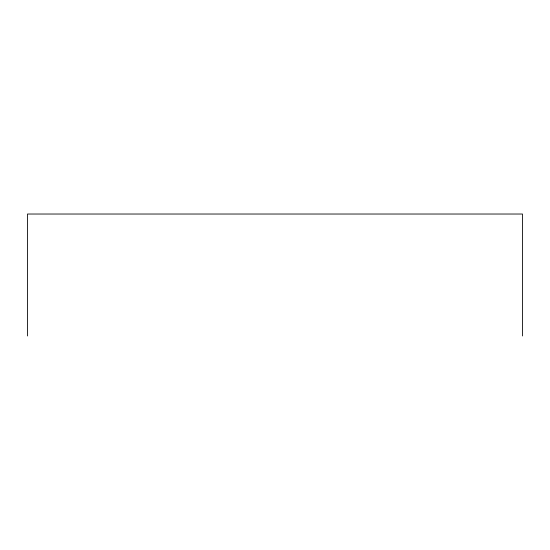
<?xml version="1.0" encoding="UTF-8"?>
<svg xmlns="http://www.w3.org/2000/svg" width="550" height="550" viewBox="0 0 550 550"><rect width="100%" height="100%" fill="white"/><g stroke="black" fill="none" stroke-linecap="round" stroke-linejoin="round"><path stroke-width="0.82" d="M522.5 335.974L522.5 214.026L27.5 214.026L27.5 335.974"/></g></svg>
